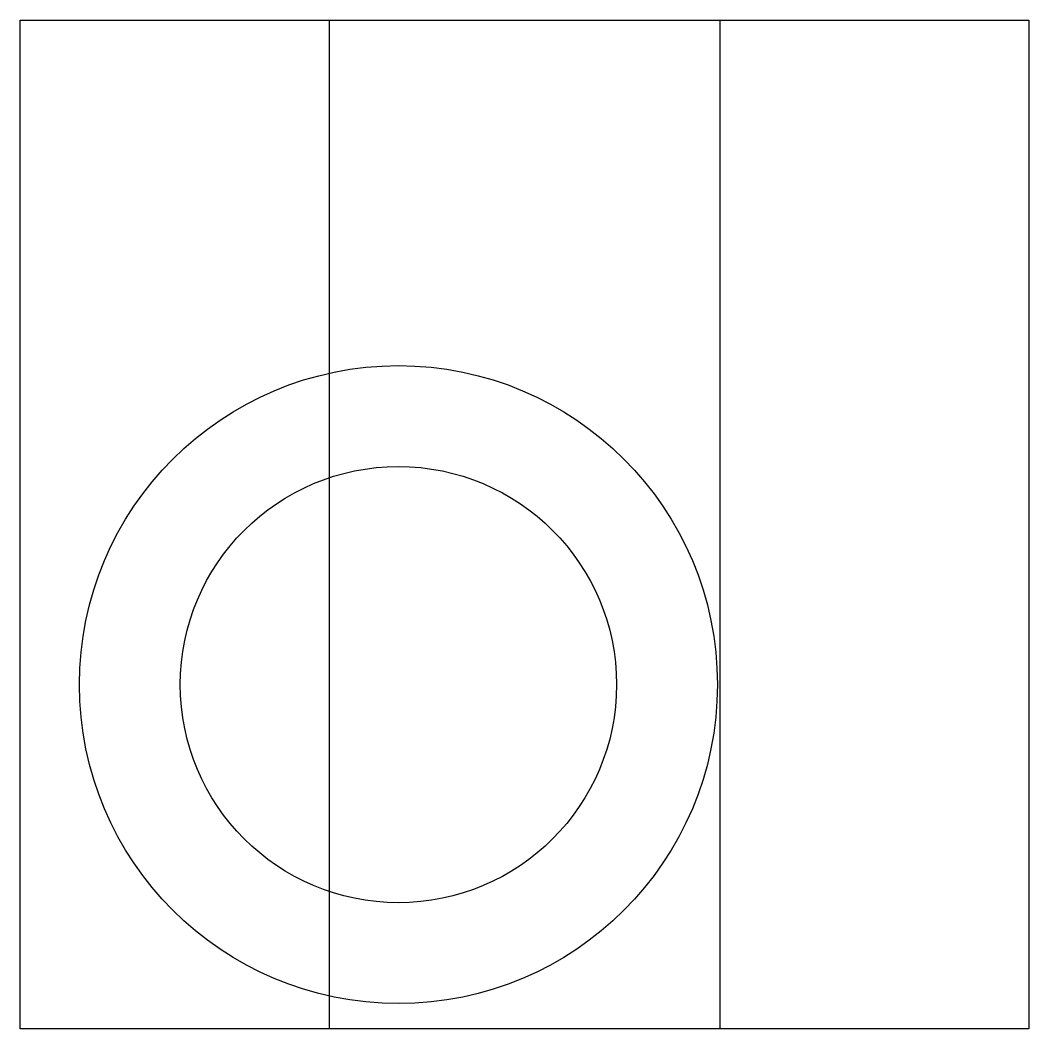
# Model space of a CAD drawing. Header units: inches. Extents: x 0 to 2, y -2 to 0.
import ezdxf

# ---------------------------------------------------------------- set-up
doc = ezdxf.new("R2010")
doc.units = ezdxf.units.IN
doc.layers.get('0').update_dxf_attribs({"linetype": 'CONTINUOUS'})

msp = doc.modelspace()

# ---------------------------------------------------------------- linework, layer by layer
for p, q in [((0.6125, 0), (0.6125, -2)), ((1.3875, 0), (1.3875, -2)), ((0.8125, 0), (1.1875, 0)), ((1.1875, -2), (0.8125, -2)), ((1.1875, -2), (0.8125, -2))]:
    msp.add_line(p, q)
msp.add_lwpolyline([(2, 0), (2, -2), (0, -2), (0, 0)], close=True)
for radius in [0.6325, 0.4325]:
    msp.add_circle((0.75, -1.3175), radius)

doc.saveas('drawing.dxf')
